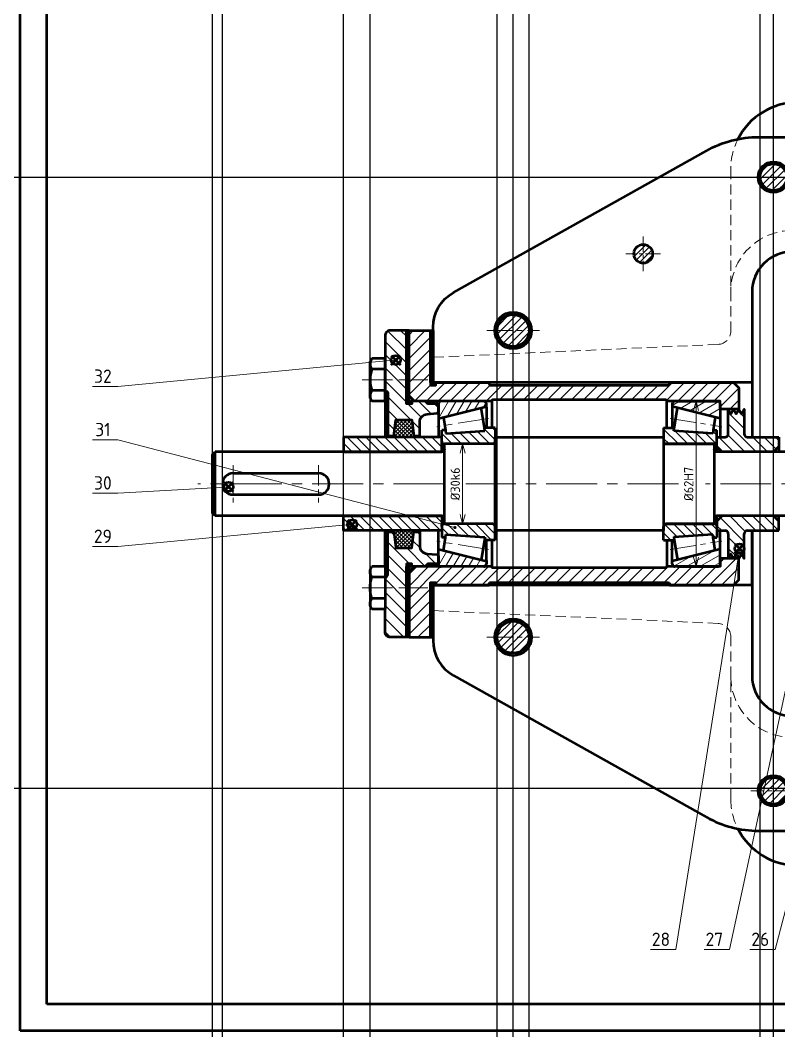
# Model space of a CAD drawing. Header units: millimetres. Extents: x 3015 to 4204, y 10565 to 11406.
# Drawn here: x 3015.3 to 3299.6, y 10564.7 to 10943.6 of the extents above; entities that cross this region are included whole.
import ezdxf

# ---------------------------------------------------------------- set-up
doc = ezdxf.new("R2010")
doc.units = ezdxf.units.MM
doc.header["$LTSCALE"] = 0.6
doc.set_wipeout_variables(frame=1)
doc.header["$PDSIZE"] = 2
for name, pattern in [('Amconstr', [9999, 9999, 0]), ('CENTER', [50.8, 31.75, -6.35, 6.35, -6.35]), ('HIDDEN', [9.525, 6.35, -3.175])]:
    doc.linetypes.add(name, pattern=pattern)
for name, color, linetype, lineweight in [('AM_0', 7, 'Continuous', 50), ('AM_5', 3, 'Continuous', 18), ('center', 1, 'CENTER', 15), ('dam', 7, 'Continuous', 50), ('dim', 3, 'Continuous', 15), ('hatch', 3, 'Continuous', 15), ('khuat', 7, 'HIDDEN', 20)]:
    doc.layers.add(name, color=color, linetype=linetype, lineweight=lineweight)
doc.layers.add('AM_12', color=7, linetype='Continuous', lineweight=50, plot=False)
doc.layers.add('AM_CL', color=1, linetype='Amconstr', lineweight=25, plot=False)
doc.styles.add('TCVN', font='')
doc.styles.get('TCVN').set_extended_font_data('TCVN 7284')
doc.dimstyles.new('AM_ISO$0', dxfattribs={"dimtxt": 3.5, "dimasz": 3.5, "dimexe": 1, "dimexo": 1, "dimgap": 1, "dimtad": 1, "dimdsep": 46, "dimtxsty": 'TCVN', "dimblk": 'OPEN30', "dimcen": 1, "dimclrd": 3, "dimclre": 3, "dimclrt": 2, "dimazin": 2, "dimtp": 0.1, "dimtm": 0.1, "dimtfac": 0.71, "dimtmove": 0, "dimatfit": 3, "dimldrblk": 'OPEN30', "dimfxl": 1, "dimtfill": 1, "dimlwd": 18, "dimlwe": 18, "dimarcsym": 1})
pattern_1 = [(135, (13955.683, 10354.5395), (-2.4748737, -2.4748737), [])]
pattern_2 = [(135, (13955.683, 10354.5395), (-0.70710678, -0.70710678), []), (225, (13955.683, 10354.5395), (0.70710678, -0.70710678), [])]
pattern_3 = [(135, (0, 0), (-2.12132034, -2.12132034), [])]
pattern_4 = [(315, (0, 0), (1.76776695, 1.76776695), [])]

# ---------------------------------------------------------------- blocks, each defined once
blk = doc.blocks.new('_Open30')
at = {"color": 0, "linetype": 'ByBlock', "lineweight": -2}
for p, q in [((-1, 0.27), (0, 0)), ((0, 0), (-1, -0.27)), ((0, 0), (-1, 0))]:
    blk.add_line(p, q, dxfattribs=at)
blk = doc.blocks.new('*D11')
at = {"layer": 'Defpoints', "color": 0, "transparency": 16777216}
for p in [(3181.07, 10784.71), (3181.07, 10754.71), (3183.25, 10754.71)]:
    blk.add_point(p, dxfattribs=at)
at = {"layer": 'dim', "color": 3, "lineweight": 18, "transparency": 16777216}
for p, q in [((3182.07, 10784.71), (3182.07, 10784.71)), ((3181.07, 10781.21), (3181.07, 10758.21)), ((3182.25, 10754.71), (3180.07, 10754.71))]:
    blk.add_line(p, q, dxfattribs=at)
at = {"layer": 'dim', "color": 3, "lineweight": 18, "transparency": 16777216, "xscale": 3.5, "yscale": 3.5, "zscale": 3.5}
for p, rotation in [((3181.07, 10784.71), 90), ((3181.07, 10754.71), 270)]:
    blk.add_blockref('_Open30', p, dxfattribs=dict(at, rotation=rotation))
at = {"layer": 'dim', "color": 0, "transparency": 16777216, "insert": (3178.32, 10769.71), "char_height": 3.5, "attachment_point": 5, "rotation": 90, "style": 'TCVN', "bg_fill": 3, "box_fill_scale": 1.1, "bg_fill_color": 256, "bg_fill_true_color": 13158600, "bg_fill_transparency": 0}
blk.add_mtext('%%c30k6', dxfattribs=at)
blk = doc.blocks.new('blgn2')
at = {"layer": 'hatch'}
h = blk.add_hatch(dxfattribs=at)
h.set_pattern_fill('_USER', color=256, scale=2, angle=45, pattern_type=0)
h.set_pattern_definition([(45, (-1578.1479, -11316.6133), (-1.41421356, 1.41421356), [])])
edge = h.paths.add_edge_path()
edge.add_arc((0, 0), 5, 0, 360)
at = {"layer": 'center', "ltscale": 0.4}
for p, q in [((0, 8.5), (0, -8.5)), ((8.5, 0), (-8.5, 0))]:
    blk.add_line(p, q, dxfattribs=at)
at = {"layer": 'dam'}
for radius in [5.75, 5]:
    blk.add_circle((0, 0), radius, dxfattribs=at)
blk = doc.blocks.new('blco2')
at = {"layer": 'hatch'}
h = blk.add_hatch(dxfattribs=at)
h.set_pattern_fill('_USER', color=256, scale=2, angle=45, pattern_type=0)
h.set_pattern_definition([(45, (-1528.1479, -11316.6133), (-1.41421356, 1.41421356), [])])
edge = h.paths.add_edge_path()
edge.add_arc((0, 0), 6, 0, 360)
at = {"layer": 'center', "ltscale": 0.5}
for p, q in [((0, -9.9), (0, 9.9)), ((-9.9, 0), (9.9, 0))]:
    blk.add_line(p, q, dxfattribs=at)
at = {"layer": 'dam'}
for radius in [6.9, 6]:
    blk.add_circle((0, 0), radius, dxfattribs=at)
blk = doc.blocks.new('chotc2')
at = {"layer": 'hatch'}
h = blk.add_hatch(dxfattribs=at)
h.set_pattern_fill('_USER', color=256, scale=1.5, angle=45, pattern_type=0)
h.set_pattern_definition([(45, (-3651.4076, -10674.6818), (-1.06066017, 1.06066017), [])])
h.paths.add_polyline_path([(0, 3.52, 0.414214), (-3.53, 0), (0, 0)])
h.paths.add_polyline_path([(0, 0), (-3.53, 0, 0.160113), (-2.84, -2.09, -0.607877), (0, -0.83)])
h.paths.add_polyline_path([(0, -0.83, 0.381654), (-2.33, -0.96), (-1.09, -2.19), (0, -1.1)])
h.paths.add_polyline_path([(0, -1.1), (-1.09, -2.19), (0, -3.29)])
h.paths.add_polyline_path([(-2.33, -0.96, 0.183623), (-2.84, -2.09, 0.09366), (-1.88, -2.98), (-1.09, -2.19)])
h.paths.add_polyline_path([(-1.09, -2.19), (-1.88, -2.98, 0.141479), (0, -3.53), (0, -3.29)])
h.paths.add_polyline_path([(0.15, -0.96), (0, -1.1), (0, -3.29), (0.15, -3.43, 0.198912), (0.66, -2.19, 0.198912)], flags=17)
h.paths.add_polyline_path([(3.52, 0), (0, 0), (0, -0.83, -0.228304), (0.66, -2.19, -0.198912), (0.15, -3.43), (0.23, -3.52, 0.395032)])
h.paths.add_polyline_path([(0, 3.52), (0, 0), (3.52, 0, 0.414214)])
at = {"layer": 'center', "ltscale": 0.3}
for p, q in [((0, 6.5), (0, -6.5)), ((6.5, 0), (-6.5, 0))]:
    blk.add_line(p, q, dxfattribs=at)
at = {"layer": 'dam'}
blk.add_circle((0, 0), 3.52, dxfattribs=at)
blk = doc.blocks.new('b8')
blk.add_wipeout([(-8, 0), (-8, 4.95), (-6.87, 5.6), (6.87, 5.6), (8, 4.95), (8, 0)]).dxf.layer = 'dam'
at = {"layer": 'center', "ltscale": 0.6}
blk.add_line((0, 8.6), (0, -16), dxfattribs=at)
at = {"layer": 'dam'}
for p, q in [((-6.87, 5.6), (-8, 4.95)), ((-8, 0), (-8, 4.95)), ((-6.87, 5.6), (6.87, 5.6)), ((-6.87, 5.6), (6.87, 5.6)), ((-4, 0), (-4, 4.91)), ((4, 0), (4, 4.91)), ((6.87, 5.6), (8, 4.95)), ((8, 0), (8, 4.95)), ((8, 0.65), (8, 4.95)), ((-8, 0), (8, 0))]:
    blk.add_line(p, q, dxfattribs=at)
for centre, radius, start, end in [((-6, 2.34), 3.26, 52.1211, 127.8789), ((0, -6.4), 12, 70.5288, 109.4712), ((6, 2.34), 3.26, 52.1211, 127.8789)]:
    blk.add_arc(centre, radius, start, end, dxfattribs=at)
blk = doc.blocks.new('then nối trục')
at = {"layer": 'dam', "ltscale": 0.5}
for p, q in [((-36, 4), (-4, 4)), ((-36, -4), (-4, -4))]:
    blk.add_line(p, q, dxfattribs=at)
for centre, start, end in [((-36, 0), 90, 270), ((-4, 0), 270, 90)]:
    blk.add_arc(centre, 4, start, end, dxfattribs=at)
blk = doc.blocks.new('*D48')
at = {"layer": 'Defpoints', "color": 0, "transparency": 16777216}
for p in [(3268.57, 10800.71), (3268.57, 10800.71), (3268.57, 10738.71)]:
    blk.add_point(p, dxfattribs=at)
at = {"layer": 'dim', "color": 3, "lineweight": 18, "transparency": 16777216}
for p, q in [((3269.57, 10800.71), (3269.57, 10800.71)), ((3268.57, 10742.21), (3268.57, 10797.21)), ((3269.57, 10738.71), (3269.57, 10738.71))]:
    blk.add_line(p, q, dxfattribs=at)
at = {"layer": 'dim', "color": 3, "lineweight": 18, "transparency": 16777216, "xscale": 3.5, "yscale": 3.5, "zscale": 3.5}
for p, rotation in [((3268.57, 10800.71), 90), ((3268.57, 10738.71), 270)]:
    blk.add_blockref('_Open30', p, dxfattribs=dict(at, rotation=rotation))
at = {"layer": 'dim', "color": 0, "transparency": 16777216, "insert": (3265.82, 10769.71), "char_height": 3.5, "attachment_point": 5, "rotation": 90, "style": 'TCVN', "bg_fill": 3, "box_fill_scale": 1.1, "bg_fill_color": 256, "bg_fill_true_color": 13158600, "bg_fill_transparency": 0}
blk.add_mtext('%%C62H7', dxfattribs=at)
blk = doc.blocks.new('*S88')
at = {"layer": 'AM_12', "color": 4}
for p, q in [((3283.15, 10743.76), (3286.65, 10747.26)), ((3283.15, 10747.26), (3286.65, 10743.76))]:
    blk.add_line(p, q, dxfattribs=at)
blk.add_circle((3284.9, 10745.51), 1.75, dxfattribs=at)
blk = doc.blocks.new('*S89')
at = {"layer": 'AM_12', "color": 4}
for p, q in [((3137.93, 10752.78), (3141.43, 10756.28)), ((3137.93, 10756.28), (3141.43, 10752.78))]:
    blk.add_line(p, q, dxfattribs=at)
blk.add_circle((3139.68, 10754.53), 1.75, dxfattribs=at)
blk = doc.blocks.new('*S90')
at = {"layer": 'AM_12', "color": 4}
for p, q in [((3091.61, 10766.87), (3095.11, 10770.37)), ((3091.61, 10770.37), (3095.11, 10766.87))]:
    blk.add_line(p, q, dxfattribs=at)
blk.add_circle((3093.36, 10768.62), 1.75, dxfattribs=at)
blk = doc.blocks.new('*S91')
at = {"layer": 'AM_12', "color": 4}
for p, q in [((3154.32, 10814.41), (3157.82, 10817.91)), ((3154.32, 10817.91), (3157.82, 10814.41))]:
    blk.add_line(p, q, dxfattribs=at)
blk.add_circle((3156.07, 10816.16), 1.75, dxfattribs=at)
blk = doc.blocks.new('*S117')
at = {"layer": 'AM_5'}
h = blk.add_hatch(color=3, dxfattribs=at)
edge = h.paths.add_edge_path(flags=0)
edge.add_arc((3284.9, 10745.51), 0.625, 0, 360)
at = {"layer": 'AM_5', "color": 3, "linetype": 'Continuous'}
blk.add_line((3284.8, 10744.89), (3284.35, 10742.05), dxfattribs=at)
at = {"layer": 'AM_5', "color": 3}
blk.add_line((3261.05, 10595.18), (3284.35, 10742.05), dxfattribs=at)
at = {"layer": 'AM_5'}
blk.add_line((3261.05, 10595.18), (3251.55, 10595.18), dxfattribs=at)
at = {"layer": 'AM_5', "color": 7, "insert": (3255.42, 10596.49), "char_height": 5, "attachment_point": 8, "style": 'TCVN'}
blk.add_mtext('28', dxfattribs=at)
blk = doc.blocks.new('*S118')
at = {"layer": 'AM_5'}
h = blk.add_hatch(color=3, dxfattribs=at)
edge = h.paths.add_edge_path(flags=0)
edge.add_arc((3311.55, 10736.58), 0.625, 0, 360)
at = {"layer": 'AM_5', "color": 3, "linetype": 'Continuous'}
blk.add_line((3311.42, 10735.97), (3310.81, 10733.16), dxfattribs=at)
at = {"layer": 'AM_5', "color": 3}
blk.add_line((3281.05, 10595.18), (3310.81, 10733.16), dxfattribs=at)
at = {"layer": 'AM_5'}
blk.add_line((3281.05, 10595.18), (3271.55, 10595.18), dxfattribs=at)
at = {"layer": 'AM_5', "color": 7, "insert": (3275.42, 10596.49), "char_height": 5, "attachment_point": 8, "style": 'TCVN'}
blk.add_mtext('27', dxfattribs=at)
blk = doc.blocks.new('*S121')
at = {"layer": 'AM_5'}
h = blk.add_hatch(color=3, dxfattribs=at)
edge = h.paths.add_edge_path(flags=0)
edge.add_arc((3139.68, 10754.53), 0.625, 0, 360)
at = {"layer": 'AM_5', "color": 3}
blk.add_line((3051.88, 10746.28), (3136.19, 10754.2), dxfattribs=at)
at = {"layer": 'AM_5', "color": 3, "linetype": 'Continuous'}
blk.add_line((3139.05, 10754.47), (3136.19, 10754.2), dxfattribs=at)
at = {"layer": 'AM_5'}
blk.add_line((3051.88, 10746.28), (3042.38, 10746.28), dxfattribs=at)
at = {"layer": 'AM_5', "color": 7, "insert": (3046.26, 10747.59), "char_height": 5, "attachment_point": 8, "style": 'TCVN'}
blk.add_mtext('29', dxfattribs=at)
blk = doc.blocks.new('*S122')
at = {"layer": 'AM_5'}
h = blk.add_hatch(color=3, dxfattribs=at)
edge = h.paths.add_edge_path(flags=0)
edge.add_arc((3093.36, 10768.62), 0.625, 0, 360)
at = {"layer": 'AM_5', "color": 3}
blk.add_line((3051.88, 10766.28), (3089.87, 10768.42), dxfattribs=at)
at = {"layer": 'AM_5', "color": 3, "linetype": 'Continuous'}
blk.add_line((3092.74, 10768.58), (3089.87, 10768.42), dxfattribs=at)
at = {"layer": 'AM_5'}
blk.add_line((3051.88, 10766.28), (3042.38, 10766.28), dxfattribs=at)
at = {"layer": 'AM_5', "color": 7, "insert": (3046.26, 10767.59), "char_height": 5, "attachment_point": 8, "style": 'TCVN'}
blk.add_mtext('30', dxfattribs=at)
blk = doc.blocks.new('*S123')
at = {"layer": 'AM_5'}
h = blk.add_hatch(color=3, dxfattribs=at)
edge = h.paths.add_edge_path(flags=0)
edge.add_arc((3156.07, 10816.16), 0.625, 0, 360)
at = {"layer": 'AM_5', "color": 3}
blk.add_line((3051.88, 10806.28), (3152.59, 10815.83), dxfattribs=at)
at = {"layer": 'AM_5', "color": 3, "linetype": 'Continuous'}
blk.add_line((3155.45, 10816.1), (3152.59, 10815.83), dxfattribs=at)
at = {"layer": 'AM_5'}
blk.add_line((3051.88, 10806.28), (3042.38, 10806.28), dxfattribs=at)
at = {"layer": 'AM_5', "color": 7, "insert": (3046.26, 10807.59), "char_height": 5, "attachment_point": 8, "style": 'TCVN'}
blk.add_mtext('32', dxfattribs=at)

msp = doc.modelspace()

# ---------------------------------------------------------------- hatches: boundary and pattern name
at = {"layer": 'hatch'}
h = msp.add_hatch(dxfattribs=at)
h.set_pattern_fill('_USER', color=256, scale=3.5, angle=135, pattern_type=0)
h.set_pattern_definition(pattern_1)
edge = h.paths.add_edge_path()
edge.add_line((3164.999, 10787.706), (3164.999, 10792.888))
edge.add_arc((3167.999, 10792.888), 3, 95, 180, ccw=False)
edge.add_line((3167.738, 10795.877), (3171.499, 10796.206))
edge.add_line((3171.499, 10796.206), (3171.999, 10796.706))
edge.add_line((3171.999, 10796.706), (3171.999, 10799.206))
edge.add_line((3171.999, 10799.206), (3171.499, 10799.706))
edge.add_line((3171.499, 10799.706), (3167.999, 10799.706))
edge.add_line((3167.999, 10799.706), (3166.999, 10800.706))
edge.add_line((3166.999, 10800.706), (3161.999, 10800.706))
edge.add_line((3161.999, 10800.706), (3161.999, 10799.706))
edge.add_line((3161.999, 10799.706), (3159.999, 10799.706))
edge.add_line((3159.999, 10799.706), (3159.999, 10827.206))
edge.add_line((3159.999, 10827.206), (3153.999, 10827.206))
edge.add_arc((3153.999, 10825.206), 2, 90, 180)
edge.add_line((3151.999, 10825.206), (3151.999, 10804.706))
edge.add_arc((3151.999, 10803.706), 1, 0, 90, ccw=False)
edge.add_line((3152.999, 10803.706), (3152.999, 10787.706))
edge.add_line((3152.999, 10787.706), (3155.263, 10787.706))
edge.add_line((3155.263, 10787.706), (3155.999, 10793.706))
edge.add_line((3155.999, 10793.706), (3158.999, 10793.706))
edge.add_line((3158.999, 10793.706), (3161.999, 10793.706))
edge.add_line((3161.999, 10793.706), (3162.736, 10787.706))
edge.add_line((3162.736, 10787.706), (3164.999, 10787.706))
h = msp.add_hatch(color=256, dxfattribs=at)
h.dxf.hatch_style = 1
h.paths.add_polyline_path([(3159.999, 10827.206), (3159.999, 10800.706), (3160.999, 10800.706), (3160.999, 10827.206)])
at = {"layer": 'hatch', "ltscale": 0.5}
h = msp.add_hatch(dxfattribs=at)
h.set_pattern_fill('ANSI31', color=0)
h.set_pattern_definition([(45, (3168.9993, 10827.206), (-2.24506, 2.24506), [])])
h.paths.add_polyline_path([(3265.141, 10807.706), (3258.649, 10807.706), (3170.999, 10807.706), (3170.999, 10806.706), (3168.999, 10806.706), (3168.999, 10827.206), (3160.999, 10827.206), (3160.999, 10806.722), (3176.555, 10800.706), (3190.999, 10800.706, -0.4142136), (3191.499, 10801.206), (3258.149, 10801.206, -0.4142136), (3258.649, 10800.706), (3265.597, 10800.706)], flags=0)
h.paths.add_polyline_path([(3265.141, 10807.706), (3170.999, 10807.706), (3170.999, 10806.706), (3168.999, 10806.706), (3168.999, 10827.206), (3160.999, 10827.206), (3160.999, 10806.722), (3176.555, 10800.706), (3190.999, 10800.706, -0.4142136), (3191.499, 10801.206), (3258.149, 10801.206, -0.4142136), (3258.649, 10800.706), (3265.597, 10800.706)], flags=17)
h.paths.add_polyline_path([(3168.999, 10827.206), (3160.999, 10827.206), (3160.999, 10806.722), (3176.555, 10800.706), (3190.999, 10800.706, -0.4142136), (3191.499, 10801.206), (3258.149, 10801.206, -0.4142136), (3258.649, 10800.706), (3265.597, 10800.706), (3265.141, 10807.706), (3170.999, 10807.706), (3170.999, 10806.706), (3168.999, 10806.706)], flags=17)
edge = h.paths.add_edge_path(flags=0)
edge.add_line((3190.999, 10807.706), (3190.999, 10806.206))
edge.add_arc((3191.499, 10806.206), 0.5, 180, 270)
edge.add_line((3191.499, 10805.706), (3258.149, 10805.706))
edge.add_arc((3258.149, 10806.206), 0.5, 270, 360)
edge.add_line((3258.649, 10806.206), (3258.649, 10807.453))
h = msp.add_hatch(dxfattribs=at)
h.set_pattern_fill('ANSI31', color=0)
h.paths.add_polyline_path([(3168.999, 10827.206), (3160.999, 10827.206), (3160.999, 10806.722), (3176.555, 10800.706), (3190.999, 10800.706, -0.4142136), (3191.499, 10801.206), (3258.149, 10801.206, -0.4142136), (3258.649, 10800.706), (3265.597, 10800.706), (3265.141, 10807.706), (3258.649, 10807.706), (3170.999, 10807.706), (3170.999, 10806.706), (3168.999, 10806.706)], flags=17)
h.paths.add_polyline_path([(3265.141, 10807.706), (3170.999, 10807.706), (3170.999, 10806.706), (3168.999, 10806.706), (3168.999, 10827.206), (3160.999, 10827.206), (3160.999, 10806.722), (3176.555, 10800.706), (3190.999, 10800.706, -0.4142136), (3191.499, 10801.206), (3258.149, 10801.206, -0.4142136), (3258.649, 10800.706), (3265.597, 10800.706)], flags=17)
h = msp.add_hatch(dxfattribs=at)
h.set_pattern_fill('ANSI31', color=256)
h.paths.add_polyline_path([(3284.649, 10805.706), (3282.649, 10807.706), (3258.649, 10807.706), (3258.649, 10807.206, -0.4142136), (3258.149, 10806.706), (3191.499, 10806.706, -0.4142136), (3190.999, 10807.206), (3190.999, 10807.706), (3170.999, 10807.706), (3170.999, 10806.706), (3168.999, 10806.706), (3168.999, 10827.206), (3160.999, 10827.206), (3160.999, 10802.706), (3162.999, 10800.706), (3190.999, 10800.706, -0.4142136), (3191.499, 10801.206), (3258.149, 10801.206, -0.4142136), (3258.649, 10800.706), (3277.649, 10800.706), (3277.649, 10797.706), (3284.649, 10797.706)])
at = {"layer": 'hatch'}
h = msp.add_hatch(color=256, dxfattribs=at)
h.dxf.hatch_style = 1
h.paths.add_polyline_path([(3168.999, 10827.206), (3169.999, 10827.206), (3169.999, 10807.706), (3168.999, 10807.706)])
h = msp.add_hatch(dxfattribs=at)
h.set_pattern_fill('_USER', color=256, scale=2.5, angle=60, pattern_type=0)
h.set_pattern_definition([(60, (0, 0), (-2.1650635, 1.25), [])])
h.paths.add_polyline_path([(3171.999, 10745.215), (3171.999, 10739.706, 0.4142136), (3172.999, 10738.706), (3188.999, 10738.706, 0.4142136), (3189.999, 10739.706), (3189.999, 10740.715)])
h.paths.add_polyline_path([(3189.999, 10798.697), (3189.999, 10799.706, 0.4142136), (3188.999, 10800.706), (3172.999, 10800.706, 0.4142136), (3171.999, 10799.706), (3171.999, 10794.197)])
h = msp.add_hatch(dxfattribs=at)
h.set_pattern_fill('_USER', color=256, scale=2.5, angle=30, pattern_type=0)
h.set_pattern_definition([(30, (0, 0), (-1.25, 2.1650635), [])])
h.paths.add_polyline_path([(3277.649, 10799.706, 0.4142136), (3276.649, 10800.706), (3260.649, 10800.706, 0.4142136), (3259.649, 10799.706), (3259.649, 10798.697), (3277.649, 10794.197)])
h.paths.add_polyline_path([(3277.649, 10741.706), (3277.649, 10745.215), (3259.649, 10740.715), (3259.649, 10739.706, 0.4142136), (3260.649, 10738.706), (3276.649, 10738.706, 0.4142136), (3277.649, 10739.706)])
h = msp.add_hatch(dxfattribs=at)
h.set_pattern_fill('_USER', color=256, scale=3, angle=135, pattern_type=0)
h.set_pattern_definition(pattern_3)
h.paths.add_polyline_path([(3299.577, 10787.206), (3287.849, 10787.206, -0.4142136), (3286.649, 10788.406), (3286.649, 10797.706), (3285.649, 10795.974), (3284.649, 10797.706), (3283.649, 10795.974), (3282.649, 10797.706), (3281.649, 10795.974), (3280.649, 10797.706), (3280.649, 10788.406, -0.4142136), (3279.449, 10787.206), (3276.399, 10787.206), (3276.399, 10785.706), (3276.399, 10783.706), (3278.399, 10781.706), (3297.577, 10781.706), (3299.577, 10783.706)])
h = msp.add_hatch(dxfattribs=at)
h.set_pattern_fill('_USER', color=256, angle=135, double=1, pattern_type=0)
h.set_pattern_definition(pattern_2)
h.paths.add_polyline_path([(3158.999, 10787.206), (3155.263, 10787.206), (3155.263, 10787.706), (3155.999, 10793.706), (3158.999, 10793.706), (3161.999, 10793.706), (3162.736, 10787.706), (3162.736, 10787.206)])
h = msp.add_hatch(dxfattribs=at)
h.set_pattern_fill('_USER', color=256, scale=2.5, angle=-45, pattern_type=0)
h.set_pattern_definition(pattern_4)
h.paths.add_polyline_path([(3193.249, 10753.706, 0.4142136), (3192.249, 10754.706), (3174.249, 10754.706, 0.4142136), (3173.249, 10753.706), (3173.249, 10752.206), (3173.249, 10749.604), (3174.65, 10749.604), (3174.84, 10750.802), (3189.447, 10749.772), (3189.269, 10748.653), (3193.249, 10748.653)])
h.paths.add_polyline_path([(3193.249, 10790.759), (3189.269, 10790.759), (3189.447, 10789.64), (3174.84, 10788.61), (3174.65, 10789.808), (3173.249, 10789.808), (3173.249, 10785.706, 0.4142136), (3174.249, 10784.706), (3192.249, 10784.706, 0.4142136), (3193.249, 10785.706)])
h = msp.add_hatch(dxfattribs=at)
h.set_pattern_fill('_USER', color=256, scale=2.5, angle=-45, pattern_type=0)
h.set_pattern_definition(pattern_4)
h.paths.add_polyline_path([(3276.399, 10753.706, 0.4142136), (3275.399, 10754.706), (3257.399, 10754.706, 0.4142136), (3256.399, 10753.706), (3256.399, 10748.653), (3260.379, 10748.653), (3260.201, 10749.772), (3274.808, 10750.802), (3274.999, 10749.604), (3276.399, 10749.604)])
h.paths.add_polyline_path([(3276.399, 10789.808), (3274.999, 10789.808), (3274.808, 10788.61), (3260.201, 10789.64), (3260.379, 10790.759), (3256.399, 10790.759), (3256.399, 10785.706, 0.4142136), (3257.399, 10784.706), (3275.399, 10784.706, 0.4142136), (3276.399, 10785.706), (3276.399, 10787.206)])
h = msp.add_hatch(dxfattribs=at)
h.set_pattern_fill('_USER', color=256, scale=2.5, angle=135, pattern_type=0)
h.set_pattern_definition([(135, (2803.3327, -82.4776), (-1.76776695, -1.76776695), [])])
h.paths.add_polyline_path([(3173.249, 10787.206), (3136.399, 10787.206), (3136.399, 10781.706), (3173.249, 10781.706)])
h.paths.add_polyline_path([(3173.249, 10752.206), (3136.399, 10752.206), (3136.399, 10757.706), (3173.249, 10757.706)])
h = msp.add_hatch(dxfattribs=at)
h.set_pattern_fill('_USER', color=256, scale=3, angle=135, pattern_type=0)
h.set_pattern_definition(pattern_3)
h.paths.add_polyline_path([(3287.849, 10752.206), (3299.577, 10752.206), (3299.577, 10755.706), (3297.577, 10757.706), (3278.399, 10757.706), (3276.399, 10755.706), (3276.399, 10753.706), (3276.399, 10752.206), (3279.449, 10752.206, -0.4142136), (3280.649, 10751.006), (3280.649, 10741.706), (3281.649, 10743.438), (3282.649, 10741.706), (3283.649, 10743.438), (3284.372, 10742.186), (3284.625, 10743.779, -0.3688405), (3283.149, 10745.507, -0.6681786), (3286.136, 10746.744), (3286.649, 10747.257), (3286.649, 10751.006, -0.4142136)])
h = msp.add_hatch(dxfattribs=at)
h.set_pattern_fill('_USER', color=256, scale=3.5, angle=135, pattern_type=0)
h.set_pattern_definition(pattern_1)
edge = h.paths.add_edge_path()
edge.add_line((3164.999, 10751.706), (3164.999, 10746.524))
edge.add_arc((3167.999, 10746.524), 3, 180, 265)
edge.add_line((3167.738, 10743.535), (3171.499, 10743.206))
edge.add_line((3171.499, 10743.206), (3171.999, 10742.706))
edge.add_line((3171.999, 10742.706), (3171.999, 10740.206))
edge.add_line((3171.999, 10740.206), (3171.499, 10739.706))
edge.add_line((3171.499, 10739.706), (3167.999, 10739.706))
edge.add_line((3167.999, 10739.706), (3166.999, 10738.706))
edge.add_line((3166.999, 10738.706), (3161.999, 10738.706))
edge.add_line((3161.999, 10738.706), (3161.999, 10739.706))
edge.add_line((3161.999, 10739.706), (3159.999, 10739.706))
edge.add_line((3159.999, 10739.706), (3159.999, 10712.206))
edge.add_line((3159.999, 10712.206), (3153.999, 10712.206))
edge.add_arc((3153.999, 10714.206), 2, 180, 270, ccw=False)
edge.add_line((3151.999, 10714.206), (3151.999, 10734.706))
edge.add_arc((3151.999, 10735.706), 1, 270, 360)
edge.add_line((3152.999, 10735.706), (3152.999, 10751.706))
edge.add_line((3152.999, 10751.706), (3155.263, 10751.706))
edge.add_line((3155.263, 10751.706), (3155.999, 10745.706))
edge.add_line((3155.999, 10745.706), (3158.999, 10745.706))
edge.add_line((3158.999, 10745.706), (3161.999, 10745.706))
edge.add_line((3161.999, 10745.706), (3162.736, 10751.706))
edge.add_line((3162.736, 10751.706), (3164.999, 10751.706))
h = msp.add_hatch(dxfattribs=at)
h.set_pattern_fill('_USER', color=256, angle=135, double=1, pattern_type=0)
h.set_pattern_definition(pattern_2)
h.paths.add_polyline_path([(3158.999, 10752.206), (3155.263, 10752.206), (3155.263, 10751.706), (3155.999, 10745.706), (3158.999, 10745.706), (3161.999, 10745.706), (3162.736, 10751.706), (3162.736, 10752.206)])
at = {"layer": 'hatch', "ltscale": 0.5}
h = msp.add_hatch(dxfattribs=at)
h.set_pattern_fill('ANSI31', color=256)
h.paths.add_polyline_path([(3284.296, 10741.706), (3277.649, 10741.706), (3277.649, 10738.706), (3257.649, 10738.706, -0.4142136), (3257.149, 10738.206), (3192.499, 10738.206, -0.4142136), (3191.999, 10738.706), (3162.999, 10738.706), (3160.999, 10736.706), (3160.999, 10712.206), (3168.999, 10712.206), (3168.999, 10732.706), (3170.999, 10732.706), (3170.999, 10731.706), (3190.999, 10731.706), (3190.999, 10732.206, -0.4142136), (3191.499, 10732.706), (3258.149, 10732.706, -0.4142136), (3258.649, 10732.206), (3258.649, 10731.706), (3282.649, 10731.706), (3282.72, 10731.777)])
at = {"layer": 'hatch'}
h = msp.add_hatch(dxfattribs=at)
h.set_pattern_fill('ANSI31', color=256)
h.paths.add_polyline_path([(3284.649, 10741.706), (3284.296, 10741.706), (3282.72, 10731.777), (3284.649, 10733.706)])
h = msp.add_hatch(color=256, dxfattribs=at)
h.dxf.hatch_style = 1
h.paths.add_polyline_path([(3159.999, 10712.206), (3159.999, 10738.706), (3160.999, 10738.706), (3160.999, 10712.206)])
h = msp.add_hatch(color=256, dxfattribs=at)
h.dxf.hatch_style = 1
h.paths.add_polyline_path([(3168.999, 10712.206), (3169.999, 10712.206), (3169.999, 10731.706), (3168.999, 10731.706)])

# ---------------------------------------------------------------- linework, layer by layer
at = {"layer": 'AM_5'}
for p, q in [((3051.881, 10786.276), (3042.381, 10786.276)), ((3298.256, 10595.177), (3288.756, 10595.177))]:
    msp.add_line(p, q, dxfattribs=at)
at = {"layer": 'AM_5', "color": 3}
msp.add_line((3298.256, 10595.177), (3338.812, 10751.105), dxfattribs=at)
at = {"layer": 'AM_CL'}
for p, direction in [((3087.399, 11175.796), (0, 1)), ((3091.074, 11179.796), (0, 1)), ((3136.399, 10787.206), (0, 1)), ((3146.399, 11203.297), (0, 1)), ((3193.999, 10827.206), (0, 1)), ((3199.999, 10827.206), (0, 1)), ((3205.999, 10827.206), (0, 1)), ((3292.577, 10884.73), (0, 1)), ((3297.577, 10884.73), (0, 1)), ((3297.577, 10884.73), (1, 0)), ((3400.502, 10655.682), (1, 0))]:
    msp.add_xline(p, direction, dxfattribs=at)
at = {"layer": 'center', "ltscale": 0.6}
for p, q in [((3190.753, 10794.245), (3171.396, 10791.167)), ((3190.753, 10745.167), (3171.396, 10748.245))]:
    msp.add_line(p, q, dxfattribs=at)
at = {"layer": 'center', "ltscale": 0.5}
for p, q in [((3258.896, 10794.245), (3278.253, 10791.167)), ((3258.896, 10745.167), (3278.253, 10748.245))]:
    msp.add_line(p, q, dxfattribs=at)
at = {"layer": 'center', "ltscale": 0.4}
for p, q in [((3095.074, 10776.706), (3095.074, 10762.706)), ((3127.074, 10776.706), (3127.074, 10762.706))]:
    msp.add_line(p, q, dxfattribs=at)
at = {"layer": 'center'}
for p, q in [((3261.961, 10769.706), (3182.277, 10769.706)), ((3327.246, 10769.706), (3272.066, 10769.706))]:
    msp.add_line(p, q, dxfattribs=at)
at = {"layer": 'dam'}
for p, q in [((3289.577, 10807.706), (3169.999, 10807.706)), ((3190.999, 10807.206), (3190.999, 10807.706)), ((3258.649, 10807.206), (3258.649, 10807.706)), ((3289.577, 10807.706), (3289.577, 10787.206)), ((3151.999, 10804.706), (3151.999, 10787.206)), ((3160.999, 10800.706), (3160.999, 10799.706)), ((3171.999, 10799.706), (3171.999, 10794.197)), ((3171.999, 10794.197), (3189.999, 10798.697)), ((3187.999, 10800.706), (3172.999, 10800.706)), ((3189.269, 10790.759), (3188.083, 10798.218)), ((3189.999, 10798.447), (3189.999, 10799.706)), ((3189.999, 10798.447), (3189.999, 10790.759)), ((3257.649, 10790.759), (3257.649, 10800.706)), ((3171.999, 10794.197), (3171.999, 10787.206)), ((3173.877, 10794.667), (3174.65, 10789.808)), ((3193.249, 10790.759), (3189.269, 10790.759)), ((3189.447, 10789.64), (3189.269, 10790.759)), ((3152.999, 10787.706), (3152.999, 10787.206)), ((3164.999, 10787.706), (3164.999, 10787.206)), ((3173.249, 10785.706), (3173.249, 10789.808)), ((3174.65, 10789.808), (3173.249, 10789.808)), ((3174.65, 10789.808), (3174.84, 10788.61)), ((3174.84, 10788.61), (3189.447, 10789.64)), ((3173.249, 10785.706), (3173.249, 10784.706)), ((3192.249, 10784.706), (3174.249, 10784.706)), ((3174.249, 10754.706), (3174.249, 10784.706)), ((3275.399, 10784.706), (3275.399, 10756.706)), ((3276.399, 10783.706), (3276.399, 10781.706)), ((3299.577, 10783.706), (3299.577, 10781.706)), ((3088.399, 10757.706), (3088.399, 10781.706)), ((3276.399, 10755.706), (3276.399, 10757.706)), ((3299.577, 10755.706), (3299.577, 10757.706)), ((3173.249, 10753.706), (3173.249, 10754.706)), ((3173.249, 10753.706), (3173.249, 10749.604)), ((3192.249, 10754.706), (3174.249, 10754.706)), ((3151.999, 10734.706), (3151.999, 10752.206)), ((3152.999, 10751.706), (3152.999, 10752.206)), ((3164.999, 10751.706), (3164.999, 10752.206)), ((3171.999, 10745.215), (3171.999, 10752.206)), ((3174.65, 10749.604), (3173.249, 10749.604)), ((3173.877, 10744.746), (3174.65, 10749.604)), ((3174.65, 10749.604), (3174.84, 10750.802)), ((3174.84, 10750.802), (3189.447, 10749.772)), ((3189.269, 10748.653), (3188.083, 10741.194)), ((3189.447, 10749.772), (3189.269, 10748.653)), ((3193.249, 10748.653), (3189.269, 10748.653)), ((3189.999, 10740.965), (3189.999, 10748.653)), ((3191.999, 10748.653), (3191.999, 10738.706)), ((3257.649, 10748.653), (3257.649, 10738.706)), ((3289.577, 10752.206), (3289.577, 10731.706)), ((3289.577, 10731.706), (3289.577, 10752.206)), ((3171.999, 10745.215), (3189.999, 10740.715)), ((3171.999, 10739.706), (3171.999, 10745.215)), ((3160.999, 10738.706), (3160.999, 10739.706)), ((3187.999, 10738.706), (3172.999, 10738.706)), ((3189.999, 10740.965), (3189.999, 10739.706)), ((3289.577, 10731.706), (3169.999, 10731.706)), ((3190.999, 10732.206), (3190.999, 10731.706)), ((3258.649, 10732.206), (3258.649, 10731.706))]:
    msp.add_line(p, q, dxfattribs=at)
at = {"layer": 'dam', "color": 0}
for p, q in [((3259.649, 10799.706), (3259.649, 10790.759)), ((3277.649, 10794.197), (3259.649, 10798.697)), ((3260.201, 10789.64), (3261.565, 10798.218)), ((3261.649, 10800.706), (3276.649, 10800.706)), ((3277.649, 10799.706), (3277.649, 10794.197)), ((3275.772, 10794.667), (3274.999, 10789.808)), ((3277.649, 10794.197), (3277.649, 10787.206)), ((3256.399, 10790.759), (3260.379, 10790.759)), ((3256.399, 10790.759), (3256.399, 10785.706)), ((3274.808, 10788.61), (3260.201, 10789.64)), ((3274.999, 10789.808), (3274.808, 10788.61)), ((3274.999, 10789.808), (3276.399, 10789.808)), ((3276.399, 10785.706), (3276.399, 10789.808)), ((3257.399, 10784.706), (3275.399, 10784.706)), ((3256.399, 10748.653), (3256.399, 10753.706)), ((3257.399, 10754.706), (3275.399, 10754.706)), ((3276.399, 10753.706), (3276.399, 10749.604)), ((3256.399, 10748.653), (3260.379, 10748.653)), ((3259.649, 10739.706), (3259.649, 10748.653)), ((3260.19, 10749.842), (3260.379, 10748.653)), ((3274.808, 10750.802), (3260.201, 10749.772)), ((3260.379, 10748.653), (3261.565, 10741.194)), ((3274.999, 10749.604), (3274.808, 10750.802)), ((3275.772, 10744.746), (3274.999, 10749.604)), ((3274.999, 10749.604), (3276.399, 10749.604)), ((3277.649, 10745.215), (3277.649, 10752.206)), ((3277.649, 10745.215), (3259.649, 10740.715)), ((3277.649, 10739.706), (3277.649, 10745.215)), ((3261.649, 10738.706), (3276.649, 10738.706))]:
    msp.add_line(p, q, dxfattribs=at)
at = {"layer": 'dam'}
for points in [[(3169.999, 10807.706), (3169.999, 10828.417, -0.2713906), (3177.667, 10841.503), (3272.467, 10894.625, -0.1283902), (3292.02, 10899.73), (3397.502, 10899.73)], [(3420.502, 10856.73), (3304.577, 10856.73, 0.4142136), (3289.577, 10841.73), (3289.577, 10807.706)], [(3190.999, 10807.206), (3190.999, 10807.206, 0.4142136), (3191.499, 10806.706), (3258.149, 10806.706, 0.4142136), (3258.649, 10807.206), (3258.649, 10807.206)], [(3192.499, 10801.206, 0.4142136), (3191.999, 10800.706)], [(3193.249, 10790.759), (3193.249, 10785.706, -0.4142136), (3192.249, 10784.706), (3174.249, 10784.706)], [(3299.577, 10787.206), (3299.577, 10783.706), (3297.577, 10781.706), (3276.399, 10781.706, -0.4142136), (3275.399, 10782.706), (3275.399, 10782.706)], [(3174.249, 10782.706), (3174.249, 10782.706, -0.4142136), (3173.249, 10781.706), (3088.399, 10781.706)], [(3174.249, 10756.706), (3174.249, 10756.706, 0.4142136), (3173.249, 10757.706), (3088.399, 10757.706)], [(3297.577, 10757.706), (3276.399, 10757.706, 0.4142136), (3275.399, 10756.706), (3275.399, 10754.706)], [(3193.249, 10748.653), (3193.249, 10753.706, 0.4142136), (3192.249, 10754.706), (3174.249, 10754.706)], [(3192.499, 10738.206, -0.4142136), (3191.999, 10738.706)], [(3169.999, 10731.706), (3169.999, 10710.995, 0.2713906), (3177.667, 10697.91), (3272.467, 10644.787, 0.1283902), (3292.02, 10639.682), (3397.502, 10639.682)], [(3190.999, 10732.206), (3190.999, 10732.206, -0.4142136), (3191.499, 10732.706), (3258.149, 10732.706, -0.4142136), (3258.649, 10732.206), (3258.649, 10732.206)], [(3289.577, 10731.706), (3289.577, 10697.682, 0.4142136), (3304.577, 10682.682), (3420.502, 10682.682)]]:
    msp.add_lwpolyline(points, format="xyb", dxfattribs=at)
for points in [[(3164.999, 10787.706), (3164.999, 10792.888, -0.3888787), (3167.738, 10795.877), (3171.499, 10796.206), (3171.499, 10796.206), (3171.999, 10796.706), (3171.999, 10799.206), (3171.499, 10799.706), (3167.999, 10799.706), (3166.999, 10800.706), (3161.999, 10800.706), (3161.999, 10799.706), (3159.999, 10799.706), (3159.999, 10827.206), (3153.999, 10827.206, 0.4142136), (3151.999, 10825.206), (3151.999, 10804.706, -0.4142136), (3152.999, 10803.706), (3152.999, 10787.706), (3155.263, 10787.706), (3155.999, 10793.706), (3158.999, 10793.706), (3161.999, 10793.706), (3162.736, 10787.706)], [(3164.999, 10751.706), (3164.999, 10746.524, 0.3888787), (3167.738, 10743.535), (3171.499, 10743.206), (3171.499, 10743.206), (3171.999, 10742.706), (3171.999, 10740.206), (3171.499, 10739.706), (3167.999, 10739.706), (3166.999, 10738.706), (3161.999, 10738.706), (3161.999, 10739.706), (3159.999, 10739.706), (3159.999, 10712.206), (3153.999, 10712.206, -0.4142136), (3151.999, 10714.206), (3151.999, 10734.706, 0.4142136), (3152.999, 10735.706), (3152.999, 10751.706), (3155.263, 10751.706), (3155.999, 10745.706), (3158.999, 10745.706), (3161.999, 10745.706), (3162.736, 10751.706)]]:
    msp.add_lwpolyline(points, format="xyb", close=True, dxfattribs=at)
for points in [[(3159.999, 10827.206), (3159.999, 10800.706), (3160.999, 10800.706), (3160.999, 10827.206)], [(3168.999, 10827.206), (3169.999, 10827.206), (3169.999, 10807.706), (3168.999, 10807.706)], [(3258.649, 10807.706), (3258.649, 10807.706)], [(3191.999, 10800.706), (3191.999, 10800.706)], [(3158.999, 10787.206), (3155.263, 10787.206), (3155.263, 10787.706), (3155.999, 10793.706), (3158.999, 10793.706), (3161.999, 10793.706), (3162.736, 10787.706), (3162.736, 10787.206)], [(3173.249, 10787.206), (3136.399, 10787.206), (3136.399, 10781.706), (3173.249, 10781.706)], [(3256.399, 10752.206), (3193.249, 10752.206), (3193.249, 10787.206), (3256.399, 10787.206)], [(3173.249, 10752.206), (3136.399, 10752.206), (3136.399, 10757.706), (3173.249, 10757.706)], [(3158.999, 10752.206), (3155.263, 10752.206), (3155.263, 10751.706), (3155.999, 10745.706), (3158.999, 10745.706), (3161.999, 10745.706), (3162.736, 10751.706), (3162.736, 10752.206)], [(3159.999, 10712.206), (3159.999, 10738.706), (3160.999, 10738.706), (3160.999, 10712.206)], [(3168.999, 10712.206), (3169.999, 10712.206), (3169.999, 10731.706), (3168.999, 10731.706)]]:
    msp.add_lwpolyline(points, close=True, dxfattribs=at)
for points in [[(3191.999, 10800.706), (3162.999, 10800.706), (3160.999, 10802.706), (3160.999, 10827.206), (3168.999, 10827.206), (3168.999, 10806.706), (3170.999, 10806.706), (3170.999, 10807.706), (3190.999, 10807.706)], [(3169.999, 10806.706), (3169.999, 10807.706), (3170.999, 10807.706)], [(3258.649, 10807.706), (3282.649, 10807.706), (3284.649, 10805.706), (3284.649, 10797.706)], [(3162.999, 10800.706), (3160.999, 10800.706), (3160.999, 10802.706)], [(3191.999, 10800.706), (3191.999, 10790.759)], [(3257.149, 10801.206), (3192.499, 10801.206)], [(3284.649, 10797.706), (3277.649, 10797.706), (3277.649, 10800.706), (3257.649, 10800.706)], [(3280.649, 10788.406), (3280.649, 10797.706), (3281.649, 10795.974), (3282.649, 10797.706), (3283.649, 10795.974), (3284.649, 10797.706), (3285.649, 10795.974), (3286.649, 10797.706), (3286.649, 10788.406)], [(3276.399, 10787.206), (3279.449, 10787.206)], [(3298.377, 10781.706), (3298.377, 10781.706), (3278.399, 10781.706), (3276.399, 10783.706), (3276.399, 10787.206)], [(3287.849, 10787.206), (3299.577, 10787.206)], [(3287.849, 10787.206), (3299.577, 10787.206)], [(3275.399, 10784.706), (3257.399, 10784.706)], [(3088.399, 10757.706), (3088.399, 10757.706), (3087.399, 10758.706), (3087.399, 10780.706), (3088.399, 10781.706), (3088.399, 10781.706)], [(3336.786, 10781.706), (3298.377, 10781.706)], [(3299.577, 10752.206), (3299.577, 10755.706), (3297.577, 10757.706), (3278.399, 10757.706), (3276.399, 10755.706), (3276.399, 10753.706)], [(3336.786, 10757.706), (3297.577, 10757.706)], [(3275.399, 10754.706), (3257.399, 10754.706)], [(3276.399, 10753.706), (3276.399, 10752.206)], [(3276.399, 10752.206), (3279.449, 10752.206)], [(3280.649, 10751.006), (3280.649, 10741.706), (3281.649, 10743.438), (3282.649, 10741.706), (3283.649, 10743.438), (3284.649, 10741.706), (3285.649, 10743.438), (3286.649, 10741.706), (3286.649, 10751.006)], [(3287.849, 10752.206), (3299.577, 10752.206)], [(3287.849, 10752.206), (3299.577, 10752.206)], [(3284.649, 10741.706), (3277.649, 10741.706), (3277.649, 10738.706), (3257.649, 10738.706)], [(3258.649, 10731.706), (3282.649, 10731.706), (3284.649, 10733.706), (3284.649, 10741.706)], [(3162.999, 10738.706), (3160.999, 10738.706), (3160.999, 10736.706)], [(3191.999, 10738.706), (3162.999, 10738.706), (3160.999, 10736.706), (3160.999, 10712.206), (3168.999, 10712.206), (3168.999, 10732.706), (3170.999, 10732.706), (3170.999, 10731.706), (3190.999, 10731.706)], [(3257.149, 10738.206), (3192.499, 10738.206)], [(3169.999, 10732.706), (3169.999, 10731.706), (3170.999, 10731.706)]]:
    msp.add_lwpolyline(points, dxfattribs=at)
for centre, radius, start, end in [((3306.577, 10887.73), 25, 90, 153.28976), ((3172.999, 10799.706), 1, 90, 180), ((3188.999, 10799.706), 1, 0, 90), ((3257.149, 10800.706), 0.5, 360, 90), ((3260.649, 10799.706), 1, 90, 180), ((3276.649, 10799.706), 1, 0, 90), ((3279.449, 10788.406), 1.2, 270, 0), ((3287.849, 10788.406), 1.2, 180, 270), ((3174.249, 10785.706), 1, 180, 270), ((3275.399, 10785.706), 1, 270, 0), ((3174.249, 10753.706), 1, 90, 180), ((3275.399, 10753.706), 1, 0, 90), ((3279.449, 10751.006), 1.2, 0, 90), ((3287.849, 10751.006), 1.2, 90, 180), ((3172.999, 10739.706), 1, 180, 270), ((3188.999, 10739.706), 1, 270, 0), ((3257.149, 10738.706), 0.5, 270, 0), ((3260.649, 10739.706), 1, 180, 270), ((3276.649, 10739.706), 1, 270, 0), ((3306.577, 10651.682), 25, 206.71024, 270)]:
    msp.add_arc(centre, radius, start, end, dxfattribs=at)
at = {"layer": 'dam', "color": 0}
for centre, start, end in [((3257.399, 10785.706), 180, 270), ((3257.399, 10753.706), 90, 180)]:
    msp.add_arc(centre, 1, start, end, dxfattribs=at)
at = {"layer": 'khuat'}
for points in [[(3284.645, 10899.73, 0.1258214), (3281.577, 10887.73), (3281.577, 10826.987, -0.4011573), (3276.801, 10821.992), (3169.999, 10817.206)], [(3420.502, 10864.73), (3304.577, 10864.73, 0.4142136), (3281.577, 10841.73)], [(3284.645, 10639.682, -0.1258214), (3281.577, 10651.682), (3281.577, 10712.425, 0.4011573), (3276.801, 10717.42), (3169.999, 10722.206)], [(3281.577, 10697.682, 0.4142136), (3304.577, 10674.682), (3420.502, 10674.682)]]:
    msp.add_lwpolyline(points, format="xyb", dxfattribs=at)

# ---------------------------------------------------------------- block references
at = {"layer": 'AM_12'}
for name in ['*S90', '*S89', '*S88']:
    msp.add_blockref(name, (0, 0), dxfattribs=at)
at = {"layer": 'AM_5'}
for name in ['*S122', '*S121', '*S118']:
    msp.add_blockref(name, (0, 0), dxfattribs=at)
at = {"layer": 'dam'}
for name, p in [('blgn2', (3297.577, 10884.73)), ('chotc2', (3248.788, 10855.968)), ('blco2', (3199.999, 10827.206)), ('blco2', (3199.999, 10712.206)), ('blgn2', (3297.577, 10654.682))]:
    msp.add_blockref(name, p, dxfattribs=at)
at = {"layer": 'dim'}
msp.add_blockref('then nối trục', (3131.074, 10769.706), dxfattribs=at)

# ---------------------------------------------------------------- texts
at = {"layer": 'AM_5', "color": 7, "char_height": 5, "attachment_point": 8, "style": 'TCVN'}
for s, insert in [('31', (3046.256, 10787.588)), ('26', (3292.631, 10596.489))]:
    msp.add_mtext(s, dxfattribs=dict(at, insert=insert))

# ---------------------------------------------------------------- next in the draw order: block references
at = {"layer": 'dam', "rotation": 90}
msp.add_blockref('b8', (3151.999, 10808.677), dxfattribs=at)
at = {"layer": 'dam', "xscale": -1, "rotation": 90}
msp.add_blockref('b8', (3151.999, 10730.735), dxfattribs=at)

# ---------------------------------------------------------------- next in the draw order: linework, layer by layer
at = {"layer": 'AM_0'}
msp.add_lwpolyline([(3015.272, 10564.681), (3015.272, 11405.681), (4204.272, 11405.681), (4204.272, 10564.681)], close=True, dxfattribs=at)
at = {"layer": 'dam'}
msp.add_lwpolyline([(3025.272, 10574.681), (3025.272, 11395.681), (4194.272, 11395.681), (4194.272, 10574.681)], close=True, dxfattribs=at)

# ---------------------------------------------------------------- next in the draw order: block references
at = {"layer": 'AM_12'}
msp.add_blockref('*S91', (0, 0), dxfattribs=at)
at = {"layer": 'AM_5'}
msp.add_blockref('*S123', (0, 0), dxfattribs=at)

# ---------------------------------------------------------------- next in the draw order: dimensions: what is measured, and where the dimension line sits
at = {"layer": 'dim', "color": 0}
dim = msp.add_linear_dim(base=(3268.574, 10800.706), p1=(3268.574, 10738.706), p2=(3268.574, 10800.706), angle=90, text='%%C62H7', dimstyle='AM_ISO$0', override={"dimpost": '%%C<>', "dimclrt": 0, "dimtix": 1}, dxfattribs=at)
dim.commit()
dim.dimension.update_dxf_attribs({"geometry": '*D48', "text_midpoint": (3265.824, 10769.706)})
dim = msp.add_linear_dim(base=(3181.074, 10754.706), p1=(3181.074, 10784.706), p2=(3183.249, 10754.706), angle=270, dimstyle='AM_ISO$0', override={"dimpost": '%%c<>k6', "dimclrt": 0, "dimtix": 1}, dxfattribs=at)
dim.commit()
dim.dimension.update_dxf_attribs({"geometry": '*D11', "text_midpoint": (3178.324, 10769.706)})

# ---------------------------------------------------------------- next in the draw order: hatches: boundary and pattern name
at = {"layer": 'AM_5'}
h = msp.add_hatch(color=3, dxfattribs=at)
edge = h.paths.add_edge_path(flags=0)
edge.add_arc((3178.21, 10753.364), 0.625, 0, 360)

# ---------------------------------------------------------------- next in the draw order: linework, layer by layer
at = {"layer": 'AM_5', "color": 3}
msp.add_line((3051.881, 10786.276), (3178.213, 10753.363), dxfattribs=at)
at = {"layer": 'center'}
msp.add_line((3174.249, 10769.706), (3081.902, 10769.706), dxfattribs=at)

# ---------------------------------------------------------------- next in the draw order: block references
at = {"layer": 'AM_5'}
msp.add_blockref('*S117', (0, 0), dxfattribs=at)

doc.saveas('drawing.dxf')
